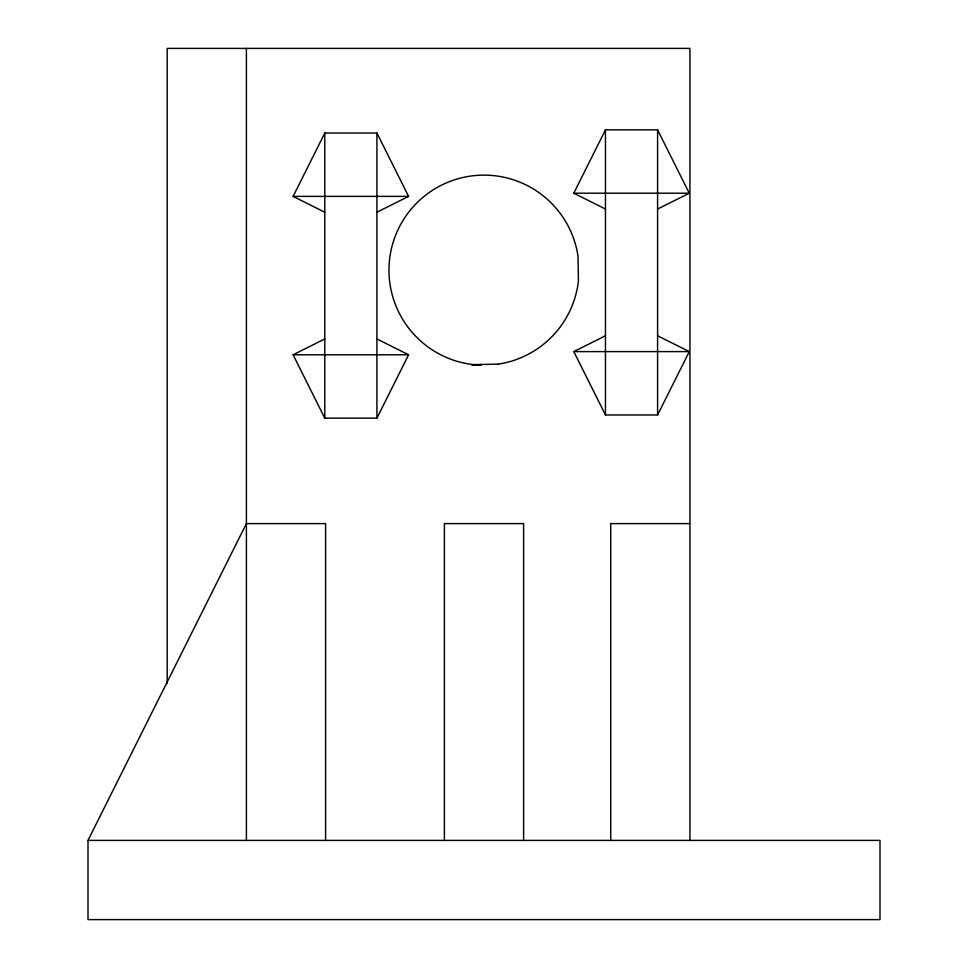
<?xml version="1.0" encoding="UTF-8"?>
<svg xmlns="http://www.w3.org/2000/svg" width="968" height="968" viewBox="0 0 968 968"><rect width="100%" height="100%" fill="white"/><g stroke="black" fill="none" stroke-linecap="round" stroke-linejoin="round"><path stroke-width="1.45" d="M324.788 212.222L293.11 196.383L324.788 133.027L376.915 133.027L408.593 196.383L376.915 212.222M88.003 840.405L879.997 840.405L879.997 919.6L88.003 919.6L88.003 840.405L246.404 523.603L325.599 523.603L325.599 840.405M324.788 338.945L293.11 354.784L324.788 418.14L376.915 418.14L408.593 354.784L376.915 338.945M605.46 209.04L573.782 193.201L605.46 129.845L657.587 129.845L689.276 193.201L657.587 209.04M605.46 335.763L573.782 351.602L605.46 414.969L657.587 414.969L689.276 351.602L657.587 335.763M573.782 193.201L689.276 193.201M293.11 196.383L408.593 196.383M573.782 351.602L689.276 351.602M293.11 354.784L408.593 354.784M471.936 365.202L480.987 365.202M689.918 523.603L610.723 523.603L610.723 840.405M689.918 840.405L689.918 48.4L167.198 48.4L167.198 683.214M657.587 129.845L657.587 414.969M605.46 129.845L605.46 414.969M523.603 840.405L523.603 523.603L444.397 523.603L444.397 840.405M376.915 133.027L376.915 418.14M324.788 133.027L324.788 418.14M246.404 48.4L246.404 840.405M498.133 364.149L473.328 364.597A95.045 95.045 0 0 1 388.991 267.761A95.045 95.045 0 0 1 478.119 175.305A95.045 95.045 0 0 1 577.981 256.024L578.441 280.841A95.045 95.045 0 0 1 498.133 364.149"/></g></svg>
